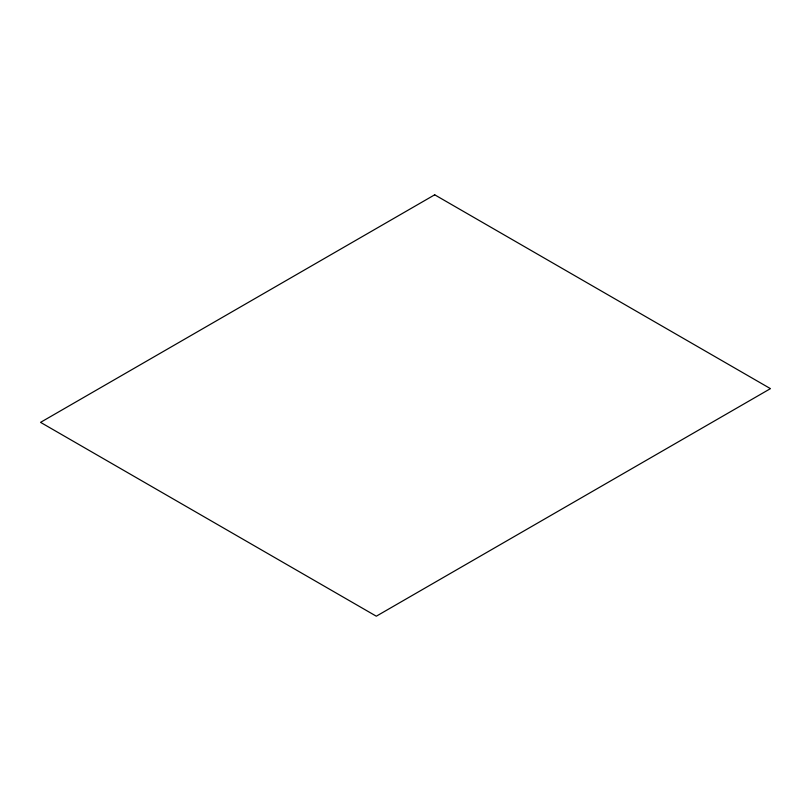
<?xml version="1.0" encoding="UTF-8"?>
<svg xmlns="http://www.w3.org/2000/svg" width="811" height="811" viewBox="0 0 811 811"><rect width="100%" height="100%" fill="white"/><g stroke="black" fill="none" stroke-linecap="round" stroke-linejoin="round"><path stroke-width="1.22" d="M434.696 194.802L40.55 422.359L376.304 616.198L770.45 388.641L434.696 194.802"/></g></svg>
